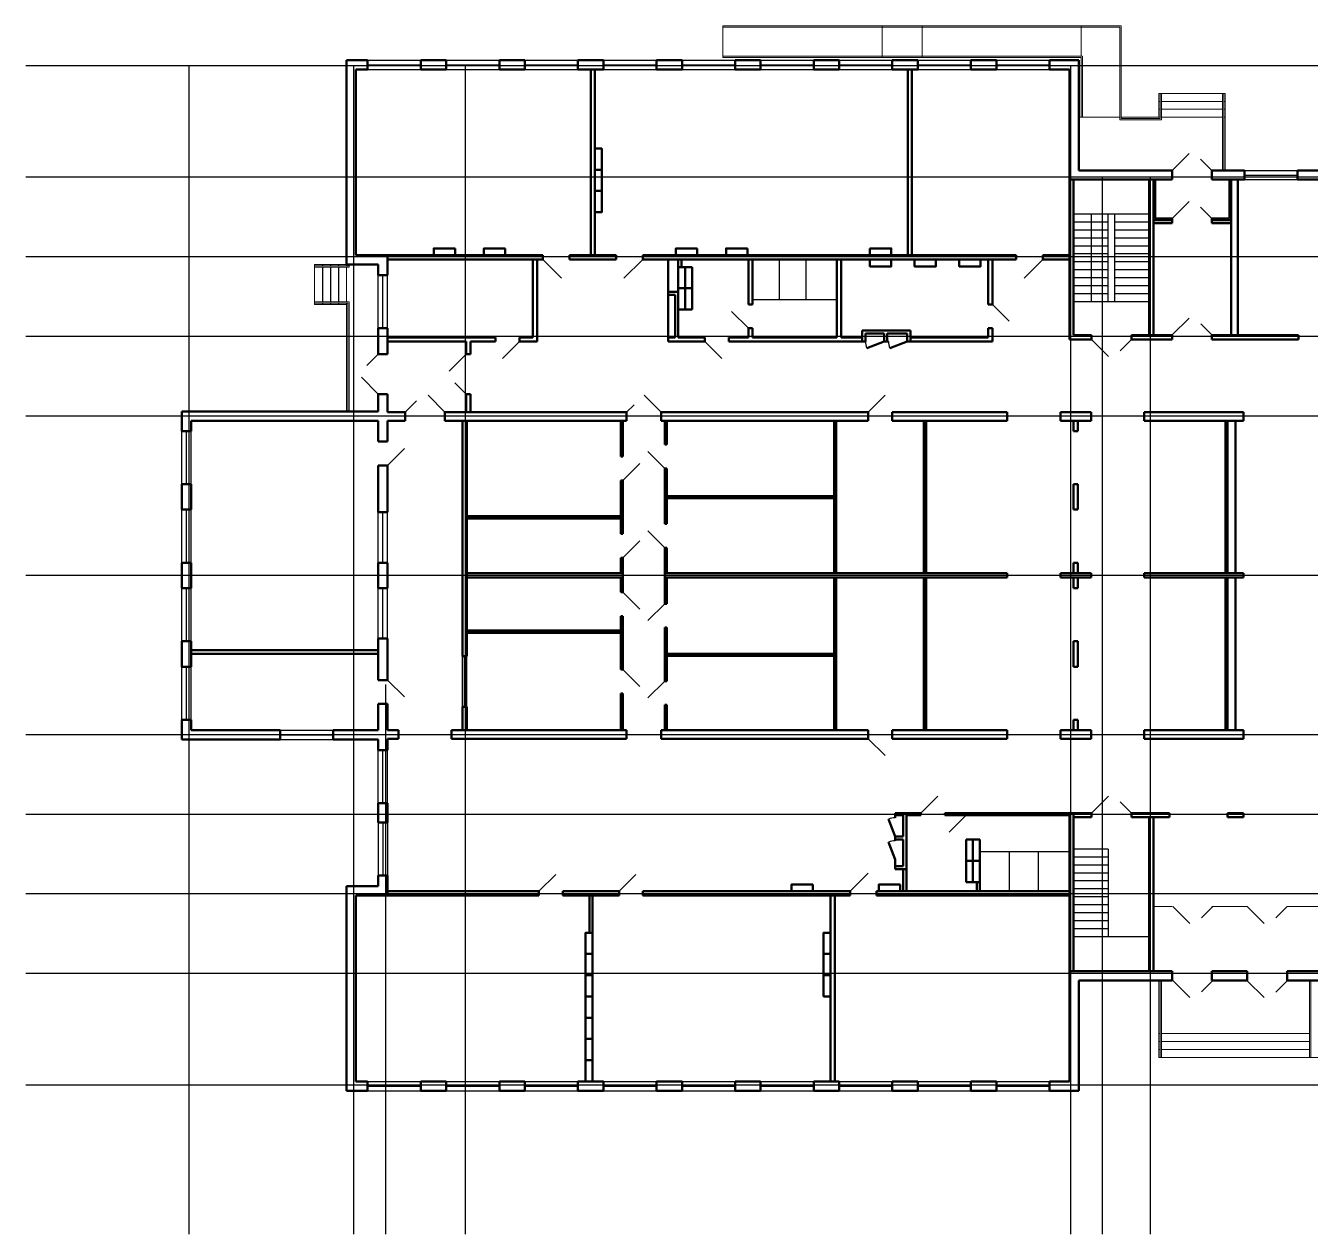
# Model space of a CAD drawing. Header units: metres. Extents: x 6.3 to 97.1, y 10 to 55.5.
# Drawn here: x 6.29 to 54.68, y 9.98 to 55.51 of the extents above; entities that cross this region are included whole.
import ezdxf

# ---------------------------------------------------------------- set-up
doc = ezdxf.new("R2010")
doc.units = ezdxf.units.M
doc.linetypes.add('ACAD_ISO04W100', pattern=[30, 24, -3, 0, -3])
for name, color, linetype in [('SANTEH', 7, 'Continuous'), ('Окна', 127, 'Continuous'), ('Оси', 30, 'Continuous'), ('размеры оси', 163, 'Continuous')]:
    doc.layers.add(name, color=color, linetype=linetype)
doc.layers.add('Двери', color=250, linetype='Continuous', lineweight=5)
doc.layers.add('Стены', color=7, linetype='Continuous', lineweight=50)

msp = doc.modelspace()

# ---------------------------------------------------------------- linework, layer by layer
for p, q in [((48.611, 48.41), (45.761, 48.41)), ((46.437, 45.11), (46.437, 48.41)), ((47.061, 45.11), (47.061, 48.41)), ((47.311, 45.11), (47.311, 48.41)), ((47.061, 48.11), (45.761, 48.11)), ((48.611, 48.11), (47.311, 48.11)), ((47.061, 47.81), (45.761, 47.81)), ((47.061, 47.51), (45.761, 47.51)), ((48.611, 47.81), (47.311, 47.81)), ((48.611, 47.51), (47.311, 47.51)), ((47.061, 47.21), (45.761, 47.21)), ((48.611, 47.21), (47.311, 47.21)), ((17.471, 46.51), (17.471, 46.46)), ((17.771, 46.51), (17.771, 46.46)), ((18.071, 46.51), (18.071, 46.46)), ((47.061, 46.91), (45.761, 46.91)), ((47.061, 46.61), (45.761, 46.61)), ((48.611, 46.91), (47.311, 46.91)), ((48.611, 46.61), (47.311, 46.61)), ((17.471, 46.41), (17.471, 45.11)), ((17.771, 46.41), (17.771, 45.11)), ((18.071, 46.41), (18.071, 45.11)), ((47.061, 46.31), (45.761, 46.31)), ((47.061, 46.01), (45.761, 46.01)), ((48.611, 46.31), (47.311, 46.31)), ((48.611, 46.01), (47.311, 46.01)), ((47.061, 45.71), (45.761, 45.71)), ((48.611, 45.71), (47.311, 45.71)), ((17.471, 45.06), (17.471, 45.01)), ((17.771, 45.06), (17.771, 45.01)), ((18.071, 45.06), (18.071, 45.01)), ((47.061, 45.41), (45.761, 45.41)), ((48.611, 45.11), (45.761, 45.11)), ((48.611, 45.41), (47.311, 45.41)), ((18.371, 40.98), (17.471, 40.98)), ((47.061, 24.49), (45.761, 24.49)), ((47.061, 24.49), (47.061, 21.19)), ((47.061, 24.19), (45.761, 24.19)), ((47.061, 23.89), (45.761, 23.89)), ((47.061, 23.59), (45.761, 23.59)), ((47.061, 23.29), (45.761, 23.29)), ((47.061, 22.99), (45.761, 22.99)), ((47.061, 22.69), (45.761, 22.69)), ((47.061, 22.39), (45.761, 22.39)), ((47.061, 22.09), (45.761, 22.09)), ((47.061, 21.79), (45.761, 21.79)), ((47.061, 21.49), (45.761, 21.49)), ((48.611, 21.19), (45.761, 21.19))]:
    msp.add_line(p, q)
at = {"layer": 'SANTEH'}
for p, q in [((34.671, 46.7), (34.671, 45.2)), ((35.671, 46.7), (35.671, 45.2)), ((33.671, 45.2), (36.841, 45.2)), ((42.231, 24.4), (45.601, 24.4)), ((43.331, 24.4), (43.331, 22.9)), ((44.431, 24.4), (44.431, 22.9))]:
    msp.add_line(p, q, dxfattribs=at)
for centre, start, end in [((38.621, 43.61), 180, 201.0579), ((39.491, 43.61), 180, 201.0579), ((39.041, 24.97), 90, 111.0579), ((39.041, 24.1), 90, 111.0579)]:
    msp.add_arc(centre, 0.7, start, end, dxfattribs=at)
at = {"layer": 'Двери'}
for p, q in [((49.471, 50.06), (50.107, 50.697)), ((50.971, 50.06), (50.546, 50.485)), ((49.471, 48.25), (50.107, 48.887)), ((50.971, 48.25), (50.546, 48.675)), ((25.771, 46.7), (26.478, 45.993)), ((29.531, 46.7), (28.824, 45.993)), ((44.601, 46.7), (43.894, 45.993)), ((42.701, 45.01), (43.337, 44.374)), ((33.511, 44.11), (32.874, 44.747)), ((49.471, 43.861), (50.108, 44.496)), ((50.971, 43.859), (50.547, 44.284)), ((24.891, 43.61), (24.254, 42.974)), ((31.871, 43.61), (32.507, 42.974)), ((46.436, 43.69), (47.072, 43.054)), ((47.936, 43.69), (47.511, 43.266)), ((19.571, 43.13), (19.146, 42.706)), ((22.881, 43.13), (22.244, 42.494)), ((19.571, 41.63), (18.934, 42.267)), ((22.881, 41.63), (22.456, 42.055)), ((20.581, 40.95), (21.005, 41.375)), ((22.081, 40.95), (21.444, 41.587)), ((28.921, 40.95), (29.204, 41.233)), ((30.221, 40.95), (29.584, 41.587)), ((38.021, 40.95), (38.657, 41.587)), ((19.921, 38.94), (20.557, 39.577)), ((30.361, 38.835), (29.724, 39.472)), ((28.781, 38.38), (29.417, 39.017)), ((30.361, 35.845), (29.724, 36.482)), ((28.781, 35.465), (29.417, 36.102)), ((28.781, 34.17), (29.417, 33.534)), ((30.361, 33.735), (29.724, 33.099)), ((28.781, 31.255), (29.417, 30.619)), ((19.921, 30.86), (20.557, 30.224)), ((30.361, 30.82), (29.724, 30.184)), ((38.021, 28.65), (38.657, 28.014)), ((40.011, 25.85), (40.647, 26.487)), ((46.436, 25.85), (47.072, 26.487)), ((47.936, 25.85), (47.511, 26.275)), ((41.711, 25.77), (41.074, 25.134)), ((25.621, 22.9), (26.257, 23.537)), ((28.641, 22.9), (29.277, 23.537)), ((37.342, 22.9), (38.027, 23.585)), ((48.771, 22.33), (49.471, 22.33)), ((49.5, 22.33), (50.136, 21.694)), ((51, 22.33), (50.576, 21.906)), ((50.971, 22.33), (52.3, 22.33)), ((52.3, 22.33), (52.936, 21.694)), ((53.8, 22.33), (53.376, 21.906)), ((53.8, 22.33), (55.581, 22.33)), ((49.5, 19.54), (50.136, 18.904)), ((51, 19.54), (50.576, 19.116)), ((52.3, 19.53), (52.936, 18.894)), ((53.8, 19.53), (53.376, 19.106))]:
    msp.add_line(p, q, dxfattribs=at)
at = {"layer": 'Окна'}
for p, q in [((19.171, 54.21), (21.171, 54.21)), ((22.131, 54.21), (24.131, 54.21)), ((25.091, 54.21), (27.091, 54.21)), ((28.051, 54.21), (30.051, 54.21)), ((31.011, 54.21), (33.011, 54.21)), ((33.971, 54.21), (35.971, 54.21)), ((36.931, 54.21), (38.931, 54.21)), ((39.891, 54.21), (41.891, 54.21)), ((42.851, 54.21), (44.851, 54.21)), ((19.171, 54.035), (21.171, 54.035)), ((19.171, 53.86), (21.171, 53.86)), ((22.131, 54.035), (24.131, 54.035)), ((22.131, 53.86), (24.131, 53.86)), ((25.091, 54.035), (27.091, 54.035)), ((25.091, 53.86), (27.091, 53.86)), ((28.051, 54.035), (30.051, 54.035)), ((28.051, 53.86), (30.051, 53.86)), ((31.011, 54.035), (33.011, 54.035)), ((31.011, 53.86), (33.011, 53.86)), ((33.971, 54.035), (35.971, 54.035)), ((33.971, 53.86), (35.971, 53.86)), ((36.931, 54.035), (38.931, 54.035)), ((36.931, 53.86), (38.931, 53.86)), ((39.891, 54.035), (41.891, 54.035)), ((39.891, 53.86), (41.891, 53.86)), ((42.851, 54.035), (44.851, 54.035)), ((42.851, 53.86), (44.851, 53.86)), ((52.196, 50.06), (54.196, 50.06)), ((52.196, 49.885), (54.196, 49.885)), ((52.196, 49.71), (54.196, 49.71)), ((19.571, 44.11), (19.571, 46.11)), ((19.746, 44.11), (19.746, 46.11)), ((19.921, 44.11), (19.921, 46.11)), ((19.571, 43.38), (19.571, 43.13)), ((19.921, 43.38), (19.921, 43.13)), ((19.571, 41.63), (19.571, 41.38)), ((19.921, 41.63), (19.921, 41.38)), ((12.171, 38.24), (12.171, 40.24)), ((12.346, 38.24), (12.346, 40.24)), ((12.521, 38.24), (12.521, 40.24)), ((12.171, 35.28), (12.171, 37.28)), ((12.346, 35.28), (12.346, 37.28)), ((12.521, 35.28), (12.521, 37.28)), ((19.571, 35.28), (19.571, 37.18)), ((19.746, 35.28), (19.746, 37.18)), ((19.921, 35.28), (19.921, 37.18)), ((12.171, 32.32), (12.171, 34.32)), ((12.346, 32.32), (12.346, 34.32)), ((12.521, 32.32), (12.521, 34.32)), ((19.571, 32.42), (19.571, 34.32)), ((19.746, 32.42), (19.746, 34.32)), ((19.921, 32.42), (19.921, 34.32)), ((22.741, 29.855), (22.741, 31.755)), ((22.821, 29.855), (22.821, 31.755)), ((22.901, 29.855), (22.901, 31.755)), ((12.171, 29.36), (12.171, 31.36)), ((12.346, 29.36), (12.346, 31.36)), ((12.521, 29.36), (12.521, 31.36)), ((15.871, 28.97), (17.871, 28.97)), ((15.871, 28.795), (17.871, 28.795)), ((15.871, 28.62), (17.871, 28.62)), ((19.571, 26.22), (19.571, 28.22)), ((19.746, 26.22), (19.746, 28.22)), ((19.921, 26.22), (19.921, 28.22)), ((19.571, 25.49), (19.571, 23.49)), ((19.746, 25.49), (19.746, 23.49)), ((19.921, 25.49), (19.921, 23.49)), ((19.171, 15.74), (21.171, 15.74)), ((19.171, 15.565), (21.171, 15.565)), ((22.131, 15.74), (24.131, 15.74)), ((22.131, 15.565), (24.131, 15.565)), ((25.091, 15.74), (27.091, 15.74)), ((25.091, 15.565), (27.091, 15.565)), ((28.051, 15.74), (30.051, 15.74)), ((28.051, 15.565), (30.051, 15.565)), ((31.011, 15.74), (33.011, 15.74)), ((31.011, 15.565), (33.011, 15.565)), ((33.971, 15.74), (35.971, 15.74)), ((33.971, 15.565), (35.971, 15.565)), ((36.931, 15.74), (38.931, 15.74)), ((36.931, 15.565), (38.931, 15.565)), ((39.891, 15.74), (41.891, 15.74)), ((39.891, 15.565), (41.891, 15.565)), ((42.851, 15.74), (44.851, 15.74)), ((42.851, 15.565), (44.851, 15.565)), ((19.171, 15.39), (21.171, 15.39)), ((22.131, 15.39), (24.131, 15.39)), ((25.091, 15.39), (27.091, 15.39)), ((28.051, 15.39), (30.051, 15.39)), ((31.011, 15.39), (33.011, 15.39)), ((33.971, 15.39), (35.971, 15.39)), ((36.931, 15.39), (38.931, 15.39)), ((39.891, 15.39), (41.891, 15.39)), ((42.851, 15.39), (44.851, 15.39))]:
    msp.add_line(p, q, dxfattribs=at)
at = {"layer": 'Оси', "linetype": 'ACAD_ISO04W100', "ltscale": 40}
for p, q in [((90.641, 54), (6.291, 54)), ((12.441, 54), (12.441, 9.979)), ((18.641, 54), (18.641, 9.979)), ((22.841, 54), (22.841, 9.979)), ((45.641, 54), (45.641, 9.979)), ((91.027, 49.8), (6.291, 49.8)), ((46.841, 49.8), (46.841, 9.979)), ((48.641, 49.8), (48.641, 9.979)), ((90.641, 46.8), (6.291, 46.8)), ((90.641, 43.8), (6.291, 43.8)), ((96.841, 40.8), (6.291, 40.8)), ((96.841, 34.8), (6.291, 34.8)), ((19.841, 30.691), (19.841, 9.979)), ((96.841, 28.8), (6.291, 28.8)), ((91.027, 25.8), (6.291, 25.8)), ((90.641, 22.8), (6.291, 22.8)), ((90.641, 19.8), (6.291, 19.8)), ((91.027, 15.6), (6.291, 15.6))]:
    msp.add_line(p, q, dxfattribs=at)
at = {"layer": 'размеры оси', "color": 7, "lineweight": 13}
for p, q in [((48.971, 52.06), (48.971, 52.96)), ((48.971, 52.96), (51.471, 52.96)), ((51.471, 52.96), (51.471, 50.06)), ((45.951, 52.06), (47.501, 52.06)), ((47.551, 52.06), (49.021, 52.06)), ((49.071, 52.06), (51.371, 52.06)), ((51.421, 52.06), (51.471, 52.06)), ((17.171, 46.51), (17.171, 45.01)), ((18.371, 46.51), (17.171, 46.51)), ((18.471, 46.46), (17.171, 46.46)), ((18.371, 46.51), (18.371, 46.46)), ((18.471, 46.41), (18.471, 46.46)), ((18.471, 46.41), (17.171, 46.41)), ((18.371, 46.41), (18.371, 45.11)), ((18.471, 45.11), (17.171, 45.11)), ((18.421, 45.06), (17.171, 45.06)), ((18.371, 45.01), (17.171, 45.01)), ((18.371, 45.06), (18.371, 40.98)), ((18.421, 45.06), (18.421, 40.98)), ((18.471, 45.11), (18.471, 40.98)), ((48.971, 19.54), (48.971, 16.64)), ((48.971, 17.54), (49.021, 17.54)), ((49.071, 17.54), (54.651, 17.54)), ((48.971, 16.64), (60.381, 16.64))]:
    msp.add_line(p, q, dxfattribs=at)
at = {"layer": 'размеры оси', "color": 7, "lineweight": 0}
for p, q in [((48.971, 52.66), (49.021, 52.66)), ((48.971, 52.36), (49.021, 52.36)), ((49.071, 52.66), (51.371, 52.66)), ((49.071, 52.36), (51.371, 52.36)), ((51.421, 52.66), (51.471, 52.66)), ((51.421, 52.36), (51.471, 52.36)), ((48.971, 17.24), (49.021, 17.24)), ((48.971, 16.94), (49.021, 16.94)), ((49.071, 17.24), (54.651, 17.24)), ((49.071, 16.94), (54.651, 16.94))]:
    msp.add_line(p, q, dxfattribs=at)
at = {"layer": 'размеры оси', "color": 7, "lineweight": 13, "flags": 128}
for points in [[(47.501, 55.46), (32.551, 55.46), (32.551, 55.51)], [(46.051, 54.31), (40.051, 54.31), (40.051, 55.51), (46.051, 55.51), (46.051, 54.36)], [(47.551, 52.06), (47.551, 55.51), (46.051, 55.51), (46.051, 54.36)], [(47.501, 51.96), (47.501, 55.46)], [(47.551, 55.51), (47.551, 52.01)], [(46.101, 54.36), (32.551, 54.36), (32.551, 54.31), (46.051, 54.31)], [(46.051, 54.31), (46.051, 52.06), (46.101, 52.06), (46.101, 54.36)], [(46.051, 54.31), (46.051, 52.06), (47.501, 52.06)], [(49.071, 51.96), (49.071, 52.96), (49.021, 52.96), (49.021, 52.01)], [(49.071, 51.96), (47.501, 51.96)], [(47.551, 52.01), (49.021, 52.01)]]:
    msp.add_lwpolyline(points, dxfattribs=at)
at = {"layer": 'размеры оси', "color": 7, "lineweight": 13}
for points in [[(38.551, 54.31), (32.551, 54.31), (32.551, 55.51), (38.551, 55.51)], [(40.051, 55.51), (38.551, 55.51), (38.551, 54.31), (40.051, 54.31)], [(51.421, 52.96), (51.421, 50.06), (51.371, 50.06), (51.371, 52.96)], [(49.021, 19.54), (49.021, 16.64), (49.071, 16.64), (49.071, 19.54)], [(54.651, 19.54), (54.651, 16.64), (54.701, 16.64), (54.701, 19.54)]]:
    msp.add_3dface(points, dxfattribs=at)
at = {"layer": 'Стены'}
for p, q in [((18.371, 54.21), (19.171, 54.21)), ((18.371, 54.21), (18.371, 46.51)), ((19.171, 53.86), (19.171, 54.21)), ((21.171, 53.86), (21.171, 54.21)), ((21.171, 54.21), (22.131, 54.21)), ((22.131, 53.86), (22.131, 54.21)), ((24.131, 53.86), (24.131, 54.21)), ((24.131, 54.21), (25.091, 54.21)), ((25.091, 53.86), (25.091, 54.21)), ((27.091, 53.86), (27.091, 54.21)), ((27.091, 54.21), (28.051, 54.21)), ((28.051, 53.86), (28.051, 54.21)), ((30.051, 53.86), (30.051, 54.21)), ((30.051, 54.21), (31.011, 54.21)), ((31.011, 53.86), (31.011, 54.21)), ((33.011, 53.86), (33.011, 54.21)), ((33.011, 54.21), (33.971, 54.21)), ((33.971, 53.86), (33.971, 54.21)), ((35.971, 53.86), (35.971, 54.21)), ((35.971, 54.21), (36.931, 54.21)), ((36.931, 53.86), (36.931, 54.21)), ((38.931, 53.86), (38.931, 54.21)), ((38.931, 54.21), (39.891, 54.21)), ((39.891, 53.86), (39.891, 54.21)), ((41.891, 53.86), (41.891, 54.21)), ((41.891, 54.21), (42.851, 54.21)), ((42.851, 53.86), (42.851, 54.21)), ((44.851, 53.86), (44.851, 54.21)), ((44.851, 54.21), (45.951, 54.21)), ((45.951, 50.06), (45.951, 54.21)), ((18.721, 53.86), (18.721, 46.86)), ((18.721, 53.86), (19.171, 53.86)), ((21.171, 53.86), (22.131, 53.86)), ((24.131, 53.86), (25.091, 53.86)), ((27.091, 53.86), (28.051, 53.86)), ((27.571, 53.86), (27.571, 46.86)), ((27.731, 53.86), (27.731, 46.86)), ((30.051, 53.86), (31.011, 53.86)), ((33.011, 53.86), (33.971, 53.86)), ((35.971, 53.86), (36.931, 53.86)), ((38.931, 53.86), (39.891, 53.86)), ((39.511, 53.86), (39.511, 46.86)), ((39.671, 53.86), (39.671, 46.86)), ((41.891, 53.86), (42.851, 53.86)), ((44.851, 53.86), (45.601, 53.86)), ((45.601, 43.69), (45.601, 53.86)), ((49.471, 50.06), (45.951, 50.06)), ((49.471, 50.06), (49.471, 49.71)), ((50.971, 50.06), (50.971, 49.71)), ((52.196, 50.06), (50.971, 50.06)), ((52.196, 50.06), (52.196, 49.71)), ((54.196, 50.06), (54.196, 49.71)), ((55.156, 50.06), (54.196, 50.06)), ((49.471, 49.71), (45.601, 49.71)), ((45.761, 43.85), (45.761, 49.71)), ((48.611, 43.85), (48.611, 49.71)), ((48.771, 43.85), (48.771, 49.71)), ((48.836, 48.25), (48.836, 49.71)), ((52.196, 49.71), (50.971, 49.71)), ((51.626, 48.25), (51.626, 49.71)), ((51.691, 43.85), (51.691, 49.71)), ((51.951, 43.85), (51.951, 49.71)), ((55.156, 49.71), (54.196, 49.71)), ((49.471, 48.185), (48.771, 48.185)), ((49.471, 48.065), (48.771, 48.065)), ((49.471, 48.25), (48.836, 48.25)), ((49.471, 48.25), (49.471, 48.065)), ((51.626, 48.25), (50.971, 48.25)), ((50.971, 48.25), (50.971, 48.065)), ((51.691, 48.185), (50.971, 48.185)), ((51.691, 48.065), (50.971, 48.065)), ((18.371, 46.51), (19.571, 46.51)), ((18.721, 46.86), (25.771, 46.86)), ((19.571, 46.11), (19.571, 46.51)), ((19.921, 46.11), (19.921, 46.86)), ((19.921, 46.7), (25.771, 46.7)), ((25.391, 43.77), (25.391, 46.7)), ((25.551, 43.61), (25.551, 46.7)), ((25.771, 46.86), (25.771, 46.7)), ((26.771, 46.86), (26.771, 46.7)), ((26.771, 46.86), (28.531, 46.86)), ((26.771, 46.7), (28.531, 46.7)), ((28.531, 46.86), (28.531, 46.7)), ((29.531, 46.86), (29.531, 46.7)), ((29.531, 46.86), (43.601, 46.86)), ((29.531, 46.7), (43.601, 46.7)), ((30.491, 43.77), (30.491, 46.7)), ((30.871, 43.77), (30.871, 46.7)), ((30.871, 46.7), (31.391, 46.7)), ((30.991, 46.418), (30.991, 46.7)), ((33.511, 46.7), (33.511, 45.01)), ((33.671, 46.7), (33.671, 45.01)), ((36.841, 46.7), (36.841, 43.77)), ((37.001, 46.7), (37.001, 43.77)), ((42.541, 46.7), (42.541, 45.01)), ((42.701, 46.7), (42.701, 45.01)), ((43.601, 46.86), (43.601, 46.7)), ((44.601, 46.86), (44.601, 46.7)), ((44.601, 46.86), (45.601, 46.86)), ((44.601, 46.7), (45.601, 46.7)), ((19.571, 46.11), (19.921, 46.11)), ((30.871, 46.418), (30.871, 44.818)), ((31.391, 46.418), (30.871, 46.418)), ((31.131, 44.818), (31.131, 46.418)), ((31.391, 46.418), (31.391, 44.818)), ((30.491, 45.49), (30.871, 45.49)), ((30.491, 45.37), (30.491, 45.49)), ((30.871, 45.618), (31.391, 45.618)), ((30.491, 45.37), (30.751, 45.37)), ((30.751, 43.77), (30.751, 45.37)), ((33.511, 45.01), (33.671, 45.01)), ((42.541, 45.01), (42.701, 45.01)), ((30.871, 44.818), (31.391, 44.818)), ((19.571, 44.11), (19.921, 44.11)), ((19.571, 43.13), (19.571, 44.11)), ((19.921, 43.77), (19.921, 44.11)), ((33.511, 44.11), (33.671, 44.11)), ((33.511, 44.11), (33.511, 43.77)), ((33.671, 44.11), (33.671, 43.77)), ((37.801, 44.03), (37.801, 43.61)), ((37.801, 44.03), (39.611, 44.03)), ((39.611, 44.03), (39.611, 43.61)), ((42.541, 44.11), (42.701, 44.11)), ((42.541, 44.11), (42.541, 43.77)), ((42.701, 44.11), (42.701, 43.61)), ((19.921, 43.77), (23.991, 43.77)), ((19.921, 43.13), (19.921, 43.77)), ((19.921, 43.61), (22.881, 43.61)), ((22.881, 43.13), (22.881, 43.61)), ((23.041, 43.61), (23.991, 43.61)), ((23.041, 43.13), (23.041, 43.61)), ((23.991, 43.61), (23.991, 43.77)), ((24.891, 43.61), (24.891, 43.77)), ((24.891, 43.77), (25.391, 43.77)), ((24.891, 43.61), (25.551, 43.61)), ((30.491, 43.77), (30.751, 43.77)), ((30.491, 43.77), (30.491, 43.61)), ((30.491, 43.61), (31.871, 43.61)), ((30.871, 43.77), (31.871, 43.77)), ((31.871, 43.77), (31.871, 43.61)), ((32.771, 43.77), (32.771, 43.61)), ((32.771, 43.77), (33.511, 43.77)), ((32.771, 43.61), (37.921, 43.61)), ((33.671, 43.77), (36.841, 43.77)), ((37.001, 43.77), (37.801, 43.77)), ((37.921, 43.91), (37.921, 43.61)), ((37.921, 43.91), (38.621, 43.91)), ((38.621, 43.61), (37.967, 43.359)), ((38.621, 43.91), (38.621, 43.61)), ((38.621, 43.61), (38.791, 43.61)), ((38.741, 43.91), (38.741, 43.61)), ((38.741, 43.91), (39.491, 43.91)), ((39.491, 43.61), (38.837, 43.359)), ((39.491, 43.91), (39.491, 43.61)), ((39.491, 43.61), (42.701, 43.61)), ((39.611, 43.77), (42.541, 43.77)), ((46.436, 43.69), (45.601, 43.69)), ((46.436, 43.85), (45.761, 43.85)), ((46.436, 43.85), (46.436, 43.69)), ((49.471, 43.85), (47.936, 43.85)), ((47.936, 43.85), (47.936, 43.69)), ((49.471, 43.69), (47.936, 43.69)), ((49.471, 43.85), (49.471, 43.69)), ((50.971, 43.85), (50.971, 43.69)), ((54.226, 43.85), (50.971, 43.85)), ((54.226, 43.69), (50.971, 43.69)), ((54.226, 43.85), (54.226, 43.69)), ((19.571, 43.13), (19.921, 43.13)), ((22.881, 43.13), (23.041, 43.13)), ((19.571, 41.63), (19.921, 41.63)), ((19.571, 40.98), (19.571, 41.63)), ((19.921, 40.95), (19.921, 41.63)), ((22.881, 40.95), (22.881, 41.63)), ((22.881, 41.63), (23.041, 41.63)), ((23.041, 40.95), (23.041, 41.63)), ((12.171, 40.98), (19.571, 40.98)), ((12.171, 40.24), (12.171, 40.98)), ((19.921, 40.95), (20.581, 40.95)), ((20.581, 40.63), (20.581, 40.95)), ((22.081, 40.63), (22.081, 40.95)), ((22.081, 40.95), (28.921, 40.95)), ((28.921, 40.63), (28.921, 40.95)), ((30.221, 40.63), (30.221, 40.95)), ((30.221, 40.95), (38.021, 40.95)), ((38.021, 40.95), (38.021, 40.63)), ((38.921, 40.95), (38.921, 40.63)), ((38.921, 40.95), (43.261, 40.95)), ((43.261, 40.95), (43.261, 40.63)), ((45.261, 40.95), (45.261, 40.63)), ((45.261, 40.95), (46.421, 40.95)), ((46.421, 40.95), (46.421, 40.63)), ((48.421, 40.95), (48.421, 40.63)), ((48.421, 40.95), (52.161, 40.95)), ((52.161, 40.63), (52.161, 40.95)), ((12.521, 40.24), (12.171, 40.24)), ((12.521, 40.63), (19.571, 40.63)), ((12.521, 40.24), (12.521, 40.63)), ((19.571, 39.84), (19.571, 40.63)), ((19.921, 40.63), (20.581, 40.63)), ((19.921, 39.84), (19.921, 40.63)), ((22.081, 40.63), (28.921, 40.63)), ((22.741, 31.755), (22.741, 40.63)), ((22.901, 31.755), (22.901, 40.63)), ((28.701, 39.28), (28.701, 40.63)), ((28.781, 39.28), (28.781, 40.63)), ((30.221, 40.63), (38.021, 40.63)), ((30.361, 39.735), (30.361, 40.63)), ((30.441, 39.735), (30.441, 40.63)), ((36.741, 34.88), (36.741, 40.63)), ((36.821, 34.88), (36.821, 40.63)), ((38.921, 40.63), (43.261, 40.63)), ((40.121, 34.88), (40.121, 40.63)), ((40.201, 34.88), (40.201, 40.63)), ((45.261, 40.63), (46.421, 40.63)), ((45.761, 40.63), (45.761, 40.24)), ((45.761, 40.24), (45.921, 40.24)), ((45.921, 40.63), (45.921, 40.24)), ((48.421, 40.63), (52.161, 40.63)), ((51.481, 34.88), (51.481, 40.63)), ((51.561, 34.88), (51.561, 40.63)), ((51.861, 34.88), (51.861, 40.63)), ((19.571, 39.84), (19.921, 39.84)), ((30.441, 39.735), (30.361, 39.735)), ((28.701, 39.28), (28.781, 39.28)), ((19.571, 37.18), (19.571, 38.94)), ((19.571, 38.94), (19.921, 38.94)), ((19.921, 37.18), (19.921, 38.94)), ((30.361, 36.745), (30.361, 38.835)), ((30.441, 38.835), (30.361, 38.835)), ((30.441, 36.745), (30.441, 38.835)), ((12.521, 38.24), (12.171, 38.24)), ((12.171, 37.28), (12.171, 38.24)), ((12.521, 37.28), (12.521, 38.24)), ((28.701, 38.38), (28.781, 38.38)), ((28.701, 36.365), (28.701, 38.38)), ((28.781, 36.365), (28.781, 38.38)), ((45.761, 38.24), (45.921, 38.24)), ((45.761, 38.24), (45.761, 37.28)), ((45.921, 38.24), (45.921, 37.28)), ((30.441, 37.79), (36.741, 37.79)), ((12.521, 37.28), (12.171, 37.28)), ((30.441, 37.71), (36.741, 37.71)), ((45.761, 37.28), (45.921, 37.28)), ((19.571, 37.18), (19.921, 37.18)), ((22.901, 37.03), (28.701, 37.03)), ((22.901, 36.95), (28.701, 36.95)), ((28.701, 36.365), (28.781, 36.365)), ((30.441, 36.745), (30.361, 36.745)), ((30.441, 35.845), (30.361, 35.845)), ((30.361, 33.735), (30.361, 35.845)), ((30.441, 34.88), (30.441, 35.845)), ((28.701, 34.88), (28.701, 35.465)), ((28.701, 35.465), (28.781, 35.465)), ((28.781, 34.17), (28.781, 35.465)), ((12.521, 35.28), (12.171, 35.28)), ((12.171, 34.32), (12.171, 35.28)), ((12.521, 34.32), (12.521, 35.28)), ((19.571, 35.28), (19.921, 35.28)), ((19.571, 34.32), (19.571, 35.28)), ((19.921, 34.32), (19.921, 35.28)), ((22.901, 34.88), (28.781, 34.88)), ((30.361, 34.88), (43.261, 34.88)), ((43.261, 34.88), (43.261, 34.72)), ((45.261, 34.88), (46.421, 34.88)), ((45.261, 34.88), (45.261, 34.72)), ((45.761, 35.28), (45.921, 35.28)), ((45.761, 35.28), (45.761, 34.88)), ((45.921, 35.28), (45.921, 34.88)), ((46.421, 34.88), (46.421, 34.72)), ((48.421, 34.88), (52.161, 34.88)), ((48.421, 34.88), (48.421, 34.72)), ((52.161, 34.72), (52.161, 34.88)), ((22.901, 34.72), (28.781, 34.72)), ((28.701, 34.17), (28.701, 34.72)), ((30.361, 34.72), (43.261, 34.72)), ((30.441, 33.735), (30.441, 34.72)), ((36.741, 28.97), (36.741, 34.72)), ((36.821, 28.97), (36.821, 34.72)), ((40.121, 28.97), (40.121, 34.72)), ((40.201, 28.97), (40.201, 34.72)), ((45.261, 34.72), (46.421, 34.72)), ((45.761, 34.72), (45.761, 34.32)), ((45.921, 34.72), (45.921, 34.32)), ((48.421, 34.72), (52.161, 34.72)), ((51.481, 28.97), (51.481, 34.72)), ((51.561, 28.97), (51.561, 34.72)), ((51.861, 28.97), (51.861, 34.72)), ((12.521, 34.32), (12.171, 34.32)), ((19.571, 34.32), (19.921, 34.32)), ((28.701, 34.17), (28.781, 34.17)), ((45.761, 34.32), (45.921, 34.32)), ((30.441, 33.735), (30.361, 33.735)), ((28.701, 32.86), (28.701, 33.27)), ((28.701, 33.27), (28.781, 33.27)), ((28.781, 31.255), (28.781, 33.27)), ((19.571, 30.86), (19.571, 32.42)), ((19.571, 32.42), (19.921, 32.42)), ((19.921, 30.86), (19.921, 32.42)), ((22.901, 32.72), (28.701, 32.72)), ((22.901, 32.64), (28.701, 32.64)), ((28.701, 31.255), (28.701, 32.87)), ((30.441, 32.835), (30.361, 32.835)), ((30.361, 30.82), (30.361, 32.835)), ((30.441, 30.82), (30.441, 32.835)), ((12.521, 32.32), (12.171, 32.32)), ((12.171, 31.36), (12.171, 32.32)), ((12.521, 31.36), (12.521, 32.32)), ((12.521, 31.99), (19.571, 31.99)), ((45.761, 32.32), (45.921, 32.32)), ((45.761, 32.32), (45.761, 31.36)), ((45.921, 32.32), (45.921, 31.36)), ((12.521, 31.85), (19.571, 31.85)), ((22.741, 31.755), (22.901, 31.755)), ((30.441, 31.85), (36.741, 31.85)), ((30.441, 31.77), (36.741, 31.77)), ((12.521, 31.36), (12.171, 31.36)), ((28.701, 31.255), (28.781, 31.255)), ((45.761, 31.36), (45.921, 31.36)), ((19.571, 30.86), (19.921, 30.86)), ((30.441, 30.82), (30.361, 30.82)), ((28.701, 28.97), (28.701, 30.355)), ((28.701, 30.355), (28.781, 30.355)), ((28.781, 28.97), (28.781, 30.355)), ((19.571, 28.97), (19.571, 29.96)), ((19.571, 29.96), (19.921, 29.96)), ((19.921, 28.97), (19.921, 29.96)), ((22.741, 28.97), (22.741, 29.855)), ((22.741, 29.855), (22.901, 29.855)), ((22.901, 28.97), (22.901, 29.855)), ((30.361, 28.97), (30.361, 29.92)), ((30.441, 29.92), (30.361, 29.92)), ((30.441, 28.97), (30.441, 29.92)), ((12.171, 28.62), (12.171, 29.36)), ((12.521, 29.36), (12.171, 29.36)), ((12.521, 28.97), (12.521, 29.36)), ((45.761, 29.36), (45.921, 29.36)), ((45.761, 29.36), (45.761, 28.97)), ((45.921, 29.36), (45.921, 28.97)), ((12.171, 28.62), (15.871, 28.62)), ((12.521, 28.97), (15.871, 28.97)), ((15.871, 28.97), (15.871, 28.62)), ((17.871, 28.97), (17.871, 28.62)), ((17.871, 28.97), (19.571, 28.97)), ((17.871, 28.62), (19.571, 28.62)), ((19.571, 28.22), (19.571, 28.62)), ((19.921, 28.97), (20.331, 28.97)), ((19.921, 28.65), (20.331, 28.65)), ((19.921, 28.22), (19.921, 28.65)), ((20.331, 28.65), (20.331, 28.97)), ((22.331, 28.65), (22.331, 28.97)), ((22.331, 28.97), (28.921, 28.97)), ((22.331, 28.65), (28.921, 28.65)), ((28.921, 28.65), (28.921, 28.97)), ((30.221, 28.65), (30.221, 28.97)), ((30.221, 28.97), (38.021, 28.97)), ((30.221, 28.65), (38.021, 28.65)), ((38.021, 28.97), (38.021, 28.65)), ((38.921, 28.97), (38.921, 28.65)), ((38.921, 28.97), (43.261, 28.97)), ((38.921, 28.65), (43.261, 28.65)), ((43.261, 28.97), (43.261, 28.65)), ((45.261, 28.97), (46.421, 28.97)), ((45.261, 28.97), (45.261, 28.65)), ((45.261, 28.65), (46.421, 28.65)), ((46.421, 28.97), (46.421, 28.65)), ((48.421, 28.97), (52.161, 28.97)), ((48.421, 28.97), (48.421, 28.65)), ((48.421, 28.65), (52.161, 28.65)), ((52.161, 28.65), (52.161, 28.97)), ((19.571, 28.22), (19.921, 28.22)), ((19.571, 25.49), (19.571, 26.22)), ((19.571, 26.22), (19.921, 26.22)), ((19.921, 25.49), (19.921, 26.22)), ((39.041, 25.85), (40.011, 25.85)), ((39.041, 25.85), (39.041, 25.77)), ((39.041, 25.67), (39.041, 25.85)), ((39.041, 25.77), (39.341, 25.77)), ((39.341, 25.77), (39.341, 24.97)), ((39.461, 25.77), (39.461, 22.9)), ((39.461, 25.77), (40.011, 25.77)), ((40.011, 25.77), (40.011, 25.85)), ((40.911, 25.77), (40.911, 25.85)), ((40.911, 25.85), (45.471, 25.85)), ((40.911, 25.77), (45.601, 25.77)), ((45.471, 25.85), (45.951, 25.85)), ((45.601, 25.85), (45.601, 15.74)), ((45.601, 25.85), (45.761, 25.85)), ((45.761, 25.85), (45.761, 19.89)), ((45.761, 25.69), (46.436, 25.69)), ((45.951, 25.85), (46.436, 25.85)), ((46.436, 25.85), (46.436, 25.69)), ((47.936, 25.85), (47.936, 25.69)), ((47.936, 25.85), (49.371, 25.85)), ((47.936, 25.69), (49.371, 25.69)), ((48.611, 25.69), (48.611, 19.89)), ((48.771, 25.69), (48.771, 19.89)), ((49.371, 25.85), (49.371, 25.69)), ((51.561, 25.85), (51.561, 25.69)), ((51.561, 25.85), (52.161, 25.85)), ((51.561, 25.69), (52.161, 25.69)), ((52.161, 25.85), (52.161, 25.69)), ((19.571, 25.49), (19.921, 25.49)), ((39.041, 24.97), (38.789, 25.624)), ((39.041, 24.1), (38.789, 24.754)), ((39.041, 24.97), (39.341, 24.97)), ((39.041, 24.97), (39.041, 24.85)), ((39.041, 24.8), (39.041, 24.97)), ((39.041, 24.85), (39.341, 24.85)), ((39.341, 24.85), (39.341, 23.85)), ((41.711, 24.85), (42.231, 24.85)), ((41.711, 24.85), (41.711, 23.25)), ((41.971, 23.25), (41.971, 24.85)), ((42.231, 24.85), (42.231, 22.9)), ((39.041, 23.73), (39.041, 24.1)), ((39.041, 23.85), (39.341, 23.85)), ((39.041, 23.85), (39.041, 23.73)), ((39.041, 23.73), (39.461, 23.73)), ((39.341, 23.73), (39.341, 22.9)), ((41.711, 24.05), (42.231, 24.05)), ((19.571, 23.49), (19.921, 23.49)), ((19.571, 23.09), (19.571, 23.49)), ((19.921, 22.74), (19.921, 23.49)), ((41.711, 23.25), (42.231, 23.25)), ((42.111, 23.25), (42.111, 22.9)), ((18.371, 15.39), (18.371, 23.09)), ((18.371, 23.09), (19.571, 23.09)), ((19.921, 22.9), (25.621, 22.9)), ((25.621, 22.74), (25.621, 22.9)), ((26.521, 22.74), (26.521, 22.9)), ((26.521, 22.9), (28.641, 22.9)), ((28.641, 22.74), (28.641, 22.9)), ((29.541, 22.74), (29.541, 22.9)), ((29.541, 22.9), (37.342, 22.9)), ((37.342, 22.74), (37.342, 22.9)), ((38.342, 22.74), (38.342, 22.9)), ((38.342, 22.9), (45.601, 22.9)), ((18.721, 15.74), (18.721, 22.74)), ((18.721, 22.74), (25.621, 22.74)), ((26.521, 22.74), (28.641, 22.74)), ((27.521, 21.34), (27.521, 22.74)), ((27.641, 15.74), (27.641, 22.74)), ((29.541, 22.74), (37.342, 22.74)), ((36.601, 22.74), (36.601, 15.74)), ((36.761, 22.74), (36.761, 15.74)), ((38.342, 22.74), (45.601, 22.74)), ((49.471, 19.89), (45.601, 19.89)), ((49.471, 19.89), (49.471, 19.54)), ((50.971, 19.89), (50.971, 19.54)), ((52.3, 19.89), (50.971, 19.89)), ((52.3, 19.89), (52.3, 19.54)), ((53.8, 19.89), (53.8, 19.54)), ((55.581, 19.89), (53.8, 19.89)), ((45.951, 19.54), (45.951, 15.39)), ((49.471, 19.54), (45.951, 19.54)), ((52.3, 19.54), (50.971, 19.54)), ((55.581, 19.54), (53.8, 19.54)), ((18.721, 15.74), (19.171, 15.74)), ((19.171, 15.74), (19.171, 15.39)), ((21.171, 15.74), (22.131, 15.74)), ((21.171, 15.74), (21.171, 15.39)), ((22.131, 15.74), (22.131, 15.39)), ((24.131, 15.74), (25.091, 15.74)), ((24.131, 15.74), (24.131, 15.39)), ((25.091, 15.74), (25.091, 15.39)), ((27.091, 15.74), (28.051, 15.74)), ((27.091, 15.74), (27.091, 15.39)), ((28.051, 15.74), (28.051, 15.39)), ((30.051, 15.74), (31.011, 15.74)), ((30.051, 15.74), (30.051, 15.39)), ((31.011, 15.74), (31.011, 15.39)), ((33.011, 15.74), (33.971, 15.74)), ((33.011, 15.74), (33.011, 15.39)), ((33.971, 15.74), (33.971, 15.39)), ((35.971, 15.74), (36.931, 15.74)), ((35.971, 15.74), (35.971, 15.39)), ((36.931, 15.74), (36.931, 15.39)), ((38.931, 15.74), (39.891, 15.74)), ((38.931, 15.74), (38.931, 15.39)), ((39.891, 15.74), (39.891, 15.39)), ((41.891, 15.74), (42.851, 15.74)), ((41.891, 15.74), (41.891, 15.39)), ((42.851, 15.74), (42.851, 15.39)), ((44.851, 15.74), (45.601, 15.74)), ((44.851, 15.74), (44.851, 15.39)), ((18.371, 15.39), (19.171, 15.39)), ((21.171, 15.39), (22.131, 15.39)), ((24.131, 15.39), (25.091, 15.39)), ((27.091, 15.39), (28.051, 15.39)), ((30.051, 15.39), (31.011, 15.39)), ((33.011, 15.39), (33.971, 15.39)), ((35.971, 15.39), (36.931, 15.39)), ((38.931, 15.39), (39.891, 15.39)), ((41.891, 15.39), (42.851, 15.39)), ((44.851, 15.39), (45.951, 15.39))]:
    msp.add_line(p, q, dxfattribs=at)
for points in [[(27.731, 50.083), (27.991, 50.083), (27.991, 50.883), (27.731, 50.883)], [(27.731, 49.283), (27.991, 49.283), (27.991, 50.083), (27.731, 50.083)], [(27.731, 48.483), (27.991, 48.483), (27.991, 49.283), (27.731, 49.283)], [(22.461, 47.12), (22.461, 46.86), (21.661, 46.86), (21.661, 47.12)], [(24.352, 47.12), (24.352, 46.86), (23.552, 46.86), (23.552, 47.12)], [(31.583, 47.12), (31.583, 46.86), (30.783, 46.86), (30.783, 47.12)], [(33.473, 47.12), (33.473, 46.86), (32.673, 46.86), (32.673, 47.12)], [(38.089, 47.12), (38.089, 46.86), (38.889, 46.86), (38.889, 47.12)], [(38.089, 46.7), (38.089, 46.44), (38.889, 46.44), (38.889, 46.7)], [(40.573, 46.7), (40.573, 46.44), (39.773, 46.44), (39.773, 46.7)], [(42.256, 46.7), (42.256, 46.44), (41.456, 46.44), (41.456, 46.7)], [(30.871, 44.818), (31.131, 44.818), (31.131, 45.618), (30.871, 45.618)], [(41.711, 23.25), (41.971, 23.25), (41.971, 24.05), (41.711, 24.05)], [(35.936, 23.16), (35.936, 22.9), (35.136, 22.9), (35.136, 23.16)], [(39.229, 23.16), (39.229, 22.9), (38.429, 22.9), (38.429, 23.16)], [(27.381, 20.54), (27.641, 20.54), (27.641, 21.34), (27.381, 21.34)], [(36.341, 20.54), (36.601, 20.54), (36.601, 21.34), (36.341, 21.34)], [(27.381, 19.74), (27.641, 19.74), (27.641, 20.54), (27.381, 20.54)], [(36.341, 19.74), (36.601, 19.74), (36.601, 20.54), (36.341, 20.54)], [(27.381, 18.94), (27.641, 18.94), (27.641, 19.74), (27.381, 19.74)], [(36.341, 18.94), (36.601, 18.94), (36.601, 19.74), (36.341, 19.74)], [(27.381, 18.14), (27.641, 18.14), (27.641, 18.94), (27.381, 18.94)], [(27.381, 17.34), (27.641, 17.34), (27.641, 18.14), (27.381, 18.14)], [(27.381, 16.54), (27.641, 16.54), (27.641, 17.34), (27.381, 17.34)], [(27.381, 15.74), (27.641, 15.74), (27.641, 16.54), (27.381, 16.54)]]:
    msp.add_lwpolyline(points, close=True, dxfattribs=at)

doc.saveas('drawing.dxf')
